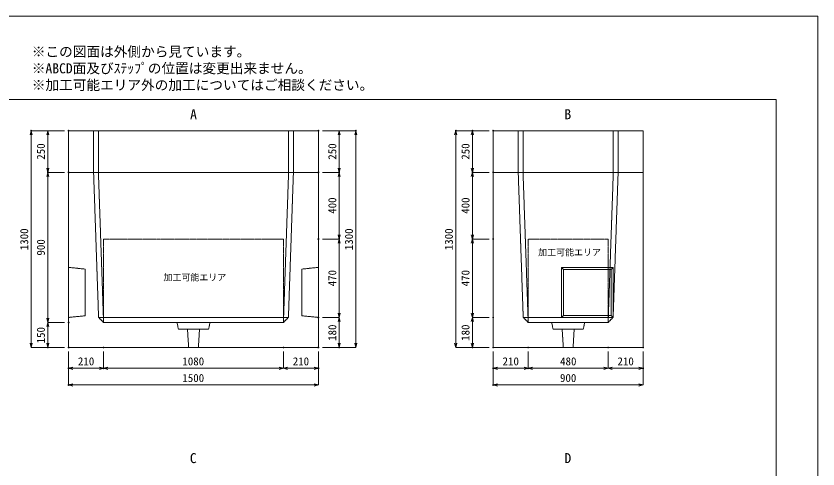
# Model space of a CAD drawing. Units: millimetres, scale not verified. Extents: x -3712 to 3712, y -2625 to 2625.
# Drawn here: x -1103 to 3712, y -91 to 2625 of the extents above; entities that cross this region are included whole.
import ezdxf
from ezdxf.enums import TextEntityAlignment as Align

# ---------------------------------------------------------------- set-up
doc = ezdxf.new("R2010")
doc.units = ezdxf.units.MM
doc.header["$LTSCALE"] = 10
doc.header["$PDMODE"] = 32
doc.header["$PDSIZE"] = 5
doc.linetypes.add('LONG_DASHED1', pattern=[7, 6, -1])
doc.linetypes.add('LONG_DOUBLE_CHAIN', pattern=[21.8, 18, -1, 0.6, -0.6, 0.6, -1])
for name, color, linetype, lineweight in [('0-0_D-TTL', 7, 'Continuous', 9), ('0-1_Defpoints', 7, 'Continuous', 9), ('0-3_D-TTL-TXT', 7, 'Continuous', 9), ('0-5_D-STR-STR5', 1, 'LONG_DOUBLE_CHAIN', 9), ('0-6_D-STR-DIM', 3, 'Continuous', 9), ('0-7_0', 7, 'Continuous', 9), ('0-8_D-STR', 7, 'LONG_DASHED1', 9)]:
    doc.layers.add(name, color=color, linetype=linetype, lineweight=lineweight)
doc.layers.add('0-4_D-STR-TXT', color=7, linetype='Continuous')
doc.styles.add('ＭＳ ゴシック', font='')
doc.styles.get('ＭＳ ゴシック').set_extended_font_data('MS Gothic')

# ---------------------------------------------------------------- blocks, each defined once
blk = doc.blocks.new('A$C4DE05FD1')
at = {"layer": '0-0_D-TTL', "color": 134}
for p, q in [((2000, 38000), (57400, 38000)), ((57400, 38000), (57400, 2000))]:
    blk.add_line(p, q, dxfattribs=at)
at = {"layer": '0-1_Defpoints', "color": 134}
for p, q in [((0, 42000), (59400, 42000)), ((59400, 42000), (59400, 0))]:
    blk.add_line(p, q, dxfattribs=at)
at = {"layer": '0-3_D-TTL-TXT', "style": 'ＭＳ ゴシック'}
for s, p in [('※この図面は外側から見ています。', (21630.46, 39907.83)), ('※ABCD面及びｽﾃｯﾌﾟの位置は変更出来ません。', (21630.46, 39107.83)), ('※加工可能エリア外の加工についてはご相談ください。', (21630.46, 38307.83))]:
    blk.add_text(s, height=481.1, dxfattribs=at).set_placement(p, align=Align.BOTTOM_LEFT)
blk = doc.blocks.new('A$C31CA379A')
at = {"layer": '0-4_D-STR-TXT', "style": 'ＭＳ ゴシック'}
for s, p in [('A', (-162.94, -1095.26)), ('B', (17819.31, -1095.26)), ('C', (-175.69, -17595.27)), ('D', (17819.31, -17595.27))]:
    blk.add_text(s, height=481.1, dxfattribs=at).set_placement(p, align=Align.BOTTOM_LEFT)
blk = doc.blocks.new('_Open30')
at = {"layer": '0-7_0'}
blk.add_line((0, 0), (-10, 0), dxfattribs=at)
blk.add_lwpolyline([(-10, 2.679), (0, 0), (-10, -2.679)], dxfattribs=at)
blk = doc.blocks.new('A$C4A27625F')
at = {"layer": '0-8_D-STR', "linetype": 'Continuous'}
for p, q in [((-4500, 0), (4500, 0)), ((-4500, 0), (-4500, -2500)), ((4500, 0), (4500, -2500)), ((-4500, -2500), (4500, -2500))]:
    blk.add_line(p, q, dxfattribs=at)
at = {"layer": '0-8_D-STR'}
for p, q in [((-3000, 0), (-3000, -2500)), ((-2700, 0), (-2700, -2500)), ((2700, 0), (2700, -2500)), ((3000, 0), (3000, -2500))]:
    blk.add_line(p, q, dxfattribs=at)
blk = doc.blocks.new('A$C1CA86EDD')
at = {"layer": '0-8_D-STR', "linetype": 'Continuous'}
for p, q in [((-7500, 0), (7500, 0)), ((-7500, 0), (-7500, -2500)), ((7500, 0), (7500, -2500)), ((-7500, -2500), (7500, -2500))]:
    blk.add_line(p, q, dxfattribs=at)
at = {"layer": '0-8_D-STR'}
for p, q in [((-6000, 0), (-6000, -2500)), ((-5700, 0), (-5700, -2500)), ((5700, 0), (5700, -2500)), ((6000, 0), (6000, -2500))]:
    blk.add_line(p, q, dxfattribs=at)
blk = doc.blocks.new('A$C6FEE151A')
at = {"layer": '0-5_D-STR-STR5'}
for points in [[(5400, -4000), (-5400, -4000), (-5400, -8700)], [(5400, -4000), (5400, -8700), (-5400, -8700)]]:
    blk.add_lwpolyline(points, dxfattribs=at)
at = {"layer": '0-8_D-STR', "linetype": 'Continuous'}
for p, q in [((-7500, 0), (7500, 0)), ((7500, 0), (7500, -10500))]:
    blk.add_line(p, q, dxfattribs=at)
at = {"layer": '0-8_D-STR'}
for p, q in [((-6000, 0), (-5700, -8700)), ((-5710.3, 0), (-5400, -9000)), ((5710.3, 0), (5400, -9000)), ((6000, 0), (5700, -8700)), ((-7500, -5700), (-6500, -5800)), ((7500, -5700), (6500, -5800)), ((-6500, -8600), (-6500, -5800)), ((6500, -8600), (6500, -5800)), ((-7500, -8700), (-6500, -8600)), ((7500, -8700), (6500, -8600)), ((-5400, -9000), (-5700, -8700)), ((-5700, -8700), (5700, -8700)), ((-900, -9400), (-1000, -9000)), ((900, -9400), (1000, -9000)), ((-900, -9400), (900, -9400)), ((-360, -9400), (-294.1, -10500)), ((360, -9400), (294.1, -10500))]:
    blk.add_line(p, q, dxfattribs=at)
at = {"layer": '0-8_D-STR', "linetype": 'Continuous'}
blk.add_lwpolyline([(-7500, 0), (-7500, -10500), (7500, -10500)], dxfattribs=at)
at = {"layer": '0-8_D-STR'}
blk.add_lwpolyline([(-5400, -9000), (5400, -9000), (5700, -8700)], dxfattribs=at)
blk = doc.blocks.new('A$C3F8D5074')
at = {"layer": '0-5_D-STR-STR5'}
for points in [[(2400, -4000), (-2400, -4000), (-2400, -8700)], [(2400, -4000), (2400, -8700), (-2400, -8700)]]:
    blk.add_lwpolyline(points, dxfattribs=at)
at = {"layer": '0-8_D-STR', "linetype": 'Continuous'}
for p, q in [((-4500, 0), (4500, 0)), ((4500, 0), (4500, -10500)), ((-400, -5700), (2700, -5700)), ((-400, -5700), (-400, -8700)), ((-280, -5820), (-400, -5700)), ((2700, -5700), (2580, -5820)), ((2700, -5700), (2700, -8700)), ((-280, -5820), (2580, -5820)), ((-280, -5820), (-280, -8580)), ((2580, -5820), (2580, -8580)), ((-280, -8580), (-400, -8700)), ((-280, -8580), (2580, -8580)), ((2700, -8700), (2580, -8580)), ((-400, -8700), (2700, -8700))]:
    blk.add_line(p, q, dxfattribs=at)
at = {"layer": '0-8_D-STR'}
for p, q in [((-2710.3, 0), (-2400, -9000)), ((2710.3, 0), (2400, -9000)), ((3000, 0), (2700, -8700)), ((-2400, -9000), (-2700, -8700)), ((-2400, -9000), (2400, -9000)), ((-900, -9400), (-1000, -9000)), ((900, -9400), (1000, -9000)), ((2400, -9000), (2700, -8700)), ((-900, -9400), (900, -9400)), ((-360, -9400), (-294.1, -10500)), ((360, -9400), (294.1, -10500))]:
    blk.add_line(p, q, dxfattribs=at)
at = {"layer": '0-8_D-STR', "linetype": 'Continuous'}
blk.add_lwpolyline([(-4500, 0), (-4500, -10500), (4500, -10500)], dxfattribs=at)
at = {"layer": '0-8_D-STR'}
blk.add_lwpolyline([(-3000, 0), (-2700, -8700), (2700, -8700)], dxfattribs=at)

msp = doc.modelspace()

# ---------------------------------------------------------------- linework, layer by layer
at = {"layer": '0-1_Defpoints'}
for p in [(-1012.5, 1937.5), (-787.5, 1937.5), (-787.5, 1937.5), (712.5, 1937.5), (937.5, 1937.5), (1537.5, 1937.5), (1637.5, 1937.5), (1762.5, 1937.5), (-912.5, 1687.5), (-912.5, 1687.5), (-787.5, 1687.5), (-787.5, 1687.5), (712.5, 1687.5), (837.5, 1687.5), (1637.5, 1687.5), (1762.5, 1687.5), (1762.5, 1687.5), (712.5, 1287.5), (837.5, 1287.5), (1637.5, 1287.5), (1762.5, 1287.5), (712.5, 817.5), (1762.5, 817.5), (-787.5, 787.5), (-912.5, 637.5), (-787.5, 637.5), (-787.5, 637.5), (-577.5, 637.5), (502.5, 637.5), (712.5, 637.5), (837.5, 637.5), (1637.5, 637.5), (1762.5, 637.5), (1762.5, 637.5), (1972.5, 637.5), (2452.5, 637.5), (2662.5, 637.5), (-787.5, 512.5), (-577.5, 512.5), (712.5, 512.5), (1762.5, 512.5), (1972.5, 512.5), (2662.5, 512.5), (-787.5, 412.5), (1762.5, 412.5)]:
    msp.add_point(p, dxfattribs=at)
at = {"layer": '0-6_D-STR-DIM'}
for p, q in [((-812.5, 1937.5), (-1012.5, 1937.5)), ((-812.5, 1937.5), (-912.5, 1937.5)), ((737.5, 1937.5), (937.5, 1937.5)), ((737.5, 1937.5), (837.5, 1937.5)), ((1737.5, 1937.5), (1537.5, 1937.5)), ((1737.5, 1937.5), (1637.5, 1937.5)), ((-1012.5, 662.5), (-1012.5, 1912.5)), ((-912.5, 1912.5), (-912.5, 1712.5)), ((837.5, 1912.5), (837.5, 1712.5)), ((937.5, 662.5), (937.5, 1912.5)), ((1537.5, 662.5), (1537.5, 1912.5)), ((1637.5, 1712.5), (1637.5, 1912.5)), ((-812.5, 1687.5), (-912.5, 1687.5)), ((-812.5, 1687.5), (-912.5, 1687.5)), ((737.5, 1687.5), (837.5, 1687.5)), ((737.5, 1687.5), (837.5, 1687.5)), ((1737.5, 1687.5), (1637.5, 1687.5)), ((1737.5, 1687.5), (1637.5, 1687.5)), ((-912.5, 812.5), (-912.5, 1662.5)), ((837.5, 1662.5), (837.5, 1312.5)), ((1637.5, 1312.5), (1637.5, 1662.5)), ((737.5, 1287.5), (837.5, 1287.5)), ((737.5, 1287.5), (837.5, 1287.5)), ((837.5, 842.5), (837.5, 1262.5)), ((1737.5, 1287.5), (1637.5, 1287.5)), ((1737.5, 1287.5), (1637.5, 1287.5)), ((1637.5, 842.5), (1637.5, 1262.5)), ((-812.5, 787.5), (-912.5, 787.5)), ((-812.5, 787.5), (-912.5, 787.5)), ((737.5, 817.5), (837.5, 817.5)), ((737.5, 817.5), (837.5, 817.5)), ((837.5, 792.5), (837.5, 662.5)), ((1737.5, 817.5), (1637.5, 817.5)), ((1737.5, 817.5), (1637.5, 817.5)), ((1637.5, 792.5), (1637.5, 662.5)), ((-912.5, 762.5), (-912.5, 662.5)), ((-812.5, 637.5), (-1012.5, 637.5)), ((-812.5, 637.5), (-912.5, 637.5)), ((737.5, 637.5), (837.5, 637.5)), ((737.5, 637.5), (937.5, 637.5)), ((1737.5, 637.5), (1537.5, 637.5)), ((1737.5, 637.5), (1637.5, 637.5)), ((-787.5, 612.5), (-787.5, 412.5)), ((-787.5, 612.5), (-787.5, 512.5)), ((-577.5, 612.5), (-577.5, 512.5)), ((-577.5, 612.5), (-577.5, 512.5)), ((502.5, 612.5), (502.5, 512.5)), ((502.5, 612.5), (502.5, 512.5)), ((712.5, 612.5), (712.5, 512.5)), ((712.5, 612.5), (712.5, 412.5)), ((1762.5, 612.5), (1762.5, 412.5)), ((1762.5, 612.5), (1762.5, 512.5)), ((1972.5, 612.5), (1972.5, 512.5)), ((1972.5, 612.5), (1972.5, 512.5)), ((2452.5, 612.5), (2452.5, 512.5)), ((2452.5, 612.5), (2452.5, 512.5)), ((2662.5, 612.5), (2662.5, 512.5)), ((2662.5, 612.5), (2662.5, 412.5)), ((-602.5, 512.5), (-762.5, 512.5)), ((477.5, 512.5), (-552.5, 512.5)), ((527.5, 512.5), (687.5, 512.5)), ((1947.5, 512.5), (1787.5, 512.5)), ((2427.5, 512.5), (1997.5, 512.5)), ((2477.5, 512.5), (2637.5, 512.5)), ((687.5, 412.5), (-762.5, 412.5)), ((2637.5, 412.5), (1787.5, 412.5))]:
    msp.add_line(p, q, dxfattribs=at)

# ---------------------------------------------------------------- block references
at = {"layer": '0-0_D-TTL', "xscale": 0.125, "yscale": 0.125}
msp.add_blockref('A$C4DE05FD1', (-3712.5, -2625), dxfattribs=at)
at = {"layer": '0-4_D-STR-TXT', "xscale": 0.125, "yscale": 0.125}
msp.add_blockref('A$C31CA379A', (-37.5, 2125), dxfattribs=at)
at = {"layer": '0-6_D-STR-DIM', "xscale": 2.5, "yscale": 2.5}
for p, rotation in [((-1012.5, 1937.5), 90), ((-912.5, 1937.5), 90), ((837.5, 1937.5), 90), ((937.5, 1937.5), 90), ((1537.5, 1937.5), 90), ((1637.5, 1937.5), 90), ((-912.5, 1687.5), 270), ((-912.5, 1687.5), 90), ((837.5, 1687.5), 270), ((837.5, 1687.5), 90), ((1637.5, 1687.5), 270), ((1637.5, 1687.5), 90), ((837.5, 1287.5), 270), ((1637.5, 1287.5), 270), ((837.5, 1287.5), 90), ((1637.5, 1287.5), 90), ((837.5, 817.5), 270), ((1637.5, 817.5), 270), ((-912.5, 787.5), 270), ((-912.5, 787.5), 90), ((837.5, 817.5), 90), ((1637.5, 817.5), 90), ((-1012.5, 637.5), 270), ((-912.5, 637.5), 270), ((837.5, 637.5), 270), ((937.5, 637.5), 270), ((1537.5, 637.5), 270), ((1637.5, 637.5), 270), ((-787.5, 512.5), 180), ((-577.5, 512.5), 180), ((502.5, 512.5), 180), ((1762.5, 512.5), 180), ((1972.5, 512.5), 180), ((2452.5, 512.5), 180), ((-787.5, 412.5), 180), ((1762.5, 412.5), 180)]:
    msp.add_blockref('_Open30', p, dxfattribs=dict(at, rotation=rotation))
for p in [(-577.5, 512.5), (502.5, 512.5), (712.5, 512.5), (1972.5, 512.5), (2452.5, 512.5), (2662.5, 512.5), (712.5, 412.5), (2662.5, 412.5)]:
    msp.add_blockref('_Open30', p, dxfattribs=at)
at = {"layer": '0-8_D-STR', "xscale": 0.1, "yscale": 0.1}
for name, p in [('A$C1CA86EDD', (-37.5, 1937.5)), ('A$C4A27625F', (2212.5, 1937.5)), ('A$C6FEE151A', (-37.5, 1687.5)), ('A$C3F8D5074', (2212.5, 1687.5))]:
    msp.add_blockref(name, p, dxfattribs=at)

# ---------------------------------------------------------------- texts
at = {"layer": '0-5_D-STR-STR5', "style": 'ＭＳ ゴシック'}
for p in [(2032.15, 1177.02), (-217.85, 1027.04)]:
    msp.add_text('加工可能エリア', height=38.49, dxfattribs=at).set_placement(p, align=Align.BOTTOM_LEFT)
at = {"layer": '0-6_D-STR-DIM', "style": 'ＭＳ ゴシック'}
for s, p in [('250', (-915.75, 1763.5)), ('250', (834.25, 1763.5)), ('250', (1634.25, 1763.5)), ('400', (834.25, 1439)), ('400', (1634.25, 1439)), ('1300', (-1015.75, 1220.6)), ('1300', (934.25, 1220.6)), ('1300', (1534.25, 1220.6)), ('900', (-915.75, 1188.38)), ('470', (834.25, 1004)), ('470', (1634.25, 1004)), ('180', (834.25, 676.85)), ('180', (1634.25, 676.85)), ('150', (-915.75, 661.85))]:
    msp.add_text(s, height=48.09, rotation=90, dxfattribs=at).set_placement(p, align=Align.BOTTOM_LEFT)
for s, p in [('210', (-731.5, 515.75)), ('1080', (-104.4, 515.75)), ('210', (558.5, 515.75)), ('210', (1818.5, 515.75)), ('480', (2164, 515.75)), ('210', (2508.5, 515.75)), ('1500', (-104.4, 415.75)), ('900', (2163.37, 415.75))]:
    msp.add_text(s, height=48.09, dxfattribs=at).set_placement(p, align=Align.BOTTOM_LEFT)

doc.saveas('drawing.dxf')
